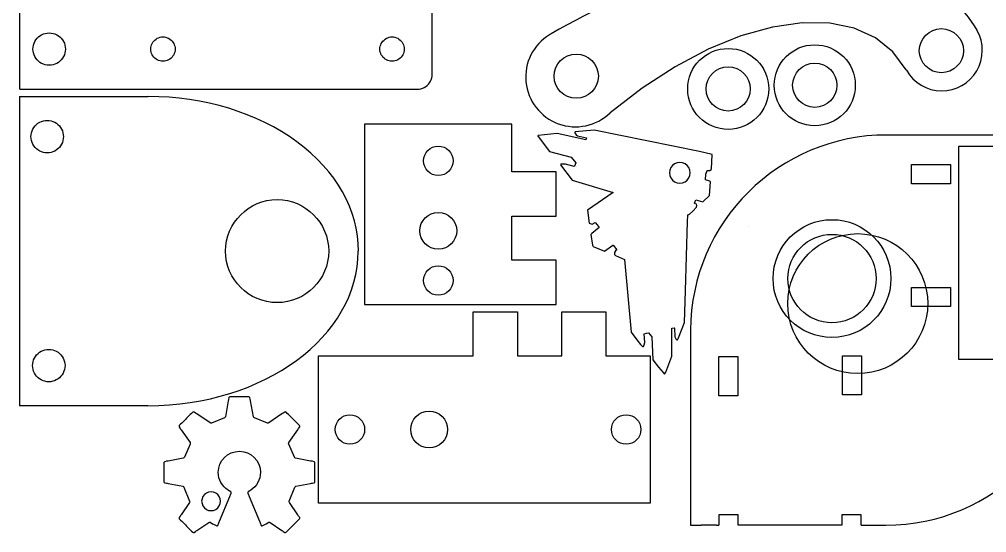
# Model space of a CAD drawing. Extents: x 0 to 199, y 4 to 267.
# Drawn here: x 0.9 to 132.3, y 4.5 to 74.2 of the extents above; entities that cross this region are included whole.
import ezdxf

# ---------------------------------------------------------------- set-up
doc = ezdxf.new("R2010")
doc.units = 0
doc.header["$MEASUREMENT"] = 0
doc.layers.get('0').update_dxf_attribs({"linetype": 'CONTINUOUS'})

msp = doc.modelspace()

# ---------------------------------------------------------------- linework, layer by layer
at = {"linetype": 'CONTINUOUS'}
for p, q in [((1, 64.72), (1, 106.72)), ((57, 66.72), (56.99, 104.72)), ((72.94, 72.12), (72.98, 72.14)), ((121.36, 67.34), (121.39, 67.29)), ((56.65, 65.58), (56.77, 65.79)), ((56.77, 65.79), (56.87, 66.01)), ((56.87, 66.01), (56.94, 66.24)), ((56.94, 66.24), (56.99, 66.48)), ((56.99, 66.48), (57, 66.72)), ((1, 64.72), (55, 64.72)), ((55, 64.72), (55.24, 64.73)), ((55.24, 64.73), (55.48, 64.78)), ((55.48, 64.78), (55.71, 64.85)), ((55.71, 64.85), (55.93, 64.95)), ((55.93, 64.95), (56.14, 65.07)), ((56.14, 65.07), (56.33, 65.22)), ((56.33, 65.22), (56.5, 65.39)), ((56.5, 65.39), (56.65, 65.58)), ((0.95, 63.72), (0.95, 21.72)), ((0.95, 63.72), (18.45, 63.72)), ((76.57, 54.24), (76.57, 54.24)), ((94.07, 52.07), (94.07, 52.07)), ((67.83, 41.48), (67.83, 47.48)), ((68.58, 34.48), (68.58, 28.48)), ((80.58, 34.48), (80.58, 28.48)), ((41.58, 28.48), (62.58, 28.48)), ((68.58, 28.48), (74.58, 28.48)), ((29.31, 22.36), (28.92, 20.22)), ((29.4, 22.82), (29.35, 22.58)), ((29.78, 22.93), (29.53, 22.93)), ((30.01, 22.93), (29.78, 22.93)), ((30.72, 22.93), (30.01, 22.93)), ((30.94, 22.93), (30.72, 22.93)), ((31.65, 22.93), (30.94, 22.93)), ((31.88, 22.93), (31.65, 22.93)), ((32.12, 22.93), (31.88, 22.93)), ((32.3, 22.58), (32.26, 22.82)), ((32.74, 20.22), (32.35, 22.36)), ((18.4, 21.72), (0.95, 21.72)), ((23.5, 19.85), (23, 19.35)), ((23.66, 20.01), (23.5, 19.85)), ((24.16, 20.51), (23.66, 20.01)), ((24.32, 20.67), (24.16, 20.51)), ((24.5, 20.85), (24.32, 20.67)), ((24.87, 20.72), (24.67, 20.86)), ((26.85, 19.37), (25.06, 20.6)), ((28.79, 20.07), (27.04, 19.36)), ((34.62, 19.36), (32.87, 20.07)), ((36.6, 20.6), (34.81, 19.37)), ((36.99, 20.86), (36.79, 20.72)), ((37.33, 20.67), (37.16, 20.85)), ((37.49, 20.51), (37.33, 20.67)), ((38, 20.01), (37.49, 20.51)), ((38.16, 19.85), (38, 20.01)), ((38.66, 19.35), (38.16, 19.85)), ((22.65, 18.84), (22.79, 18.64)), ((22.84, 19.19), (22.67, 19.01)), ((23, 19.35), (22.84, 19.19)), ((22.92, 18.45), (24.12, 16.7)), ((37.54, 16.7), (38.74, 18.45)), ((38.82, 19.19), (38.66, 19.35)), ((38.99, 19.01), (38.82, 19.19)), ((38.87, 18.64), (39.01, 18.84)), ((24.13, 16.51), (23.36, 14.71)), ((38.3, 14.71), (37.53, 16.51)), ((23.21, 14.58), (21.15, 14.2)), ((40.5, 14.2), (38.45, 14.58)), ((20.58, 13.98), (20.58, 13.73)), ((20.58, 13.73), (20.58, 13.51)), ((20.58, 13.51), (20.58, 12.8)), ((20.93, 14.16), (20.69, 14.11)), ((40.97, 14.11), (40.73, 14.16)), ((41.08, 13.73), (41.08, 13.98)), ((41.08, 13.51), (41.08, 13.73)), ((41.08, 12.8), (41.08, 13.51)), ((20.58, 12.8), (20.58, 12.57)), ((20.58, 12.57), (20.58, 11.86)), ((20.58, 11.86), (20.58, 11.63)), ((41.08, 12.57), (41.08, 12.8)), ((41.08, 11.86), (41.08, 12.57)), ((41.08, 11.63), (41.08, 11.86)), ((20.58, 11.63), (20.58, 11.39)), ((20.69, 11.25), (20.93, 11.21)), ((21.16, 11.17), (23.15, 10.8)), ((23.29, 10.67), (24.06, 8.75)), ((37.6, 8.75), (38.37, 10.67)), ((38.51, 10.8), (40.5, 11.17)), ((40.73, 11.21), (40.97, 11.25)), ((41.08, 11.39), (41.08, 11.63)), ((28.12, 6.03), (29.51, 9.4)), ((29.65, 10.01), (29.43, 10.15)), ((29.6, 9.61), (29.7, 9.85)), ((31.96, 9.85), (32.06, 9.61)), ((32.23, 10.15), (32.01, 10.01)), ((32.14, 9.4), (33.54, 6.03)), ((24.04, 8.56), (22.92, 6.91)), ((38.74, 6.91), (37.61, 8.56)), ((22.79, 6.73), (22.65, 6.52)), ((39.01, 6.52), (38.87, 6.73)), ((22.67, 6.35), (22.84, 6.18)), ((22.84, 6.18), (23, 6.02)), ((23, 6.02), (23.5, 5.51)), ((23.5, 5.51), (23.66, 5.35)), ((23.66, 5.35), (24.16, 4.85)), ((25.06, 4.77), (26.67, 5.87)), ((26.86, 5.88), (27.19, 5.69)), ((27.39, 5.59), (27.74, 5.41)), ((27.88, 5.46), (28.03, 5.82)), ((33.63, 5.82), (33.77, 5.46)), ((33.92, 5.41), (34.26, 5.59)), ((34.47, 5.69), (34.8, 5.88)), ((34.99, 5.87), (36.6, 4.77)), ((37.49, 4.85), (38, 5.35)), ((38, 5.35), (38.16, 5.52)), ((38.16, 5.52), (38.66, 6.02)), ((38.66, 6.02), (38.82, 6.18)), ((38.82, 6.18), (38.99, 6.35)), ((24.16, 4.85), (24.32, 4.69)), ((24.32, 4.69), (24.5, 4.52)), ((24.67, 4.5), (24.87, 4.64)), ((36.79, 4.64), (36.99, 4.5)), ((37.16, 4.52), (37.33, 4.69)), ((37.33, 4.69), (37.49, 4.85))]:
    msp.add_line(p, q, dxfattribs=at)
at = {"color": 142, "linetype": 'CONTINUOUS'}
for p, q in [((4.22, 72.22), (4.47, 72.3)), ((4.47, 72.3), (4.73, 72.35)), ((4.73, 72.35), (5, 72.37)), ((5, 72.37), (5.27, 72.35)), ((5.27, 72.35), (5.53, 72.3)), ((5.53, 72.3), (5.78, 72.22)), ((2.86, 70.69), (2.94, 70.95)), ((2.94, 70.95), (3.05, 71.19)), ((3.05, 71.19), (3.19, 71.42)), ((3.19, 71.42), (3.35, 71.63)), ((3.35, 71.63), (3.54, 71.81)), ((3.54, 71.81), (3.75, 71.98)), ((3.75, 71.98), (3.98, 72.12)), ((3.98, 72.12), (4.22, 72.22)), ((5.78, 72.22), (6.02, 72.12)), ((6.02, 72.12), (6.25, 71.98)), ((6.25, 71.98), (6.46, 71.81)), ((6.46, 71.81), (6.65, 71.63)), ((6.65, 71.63), (6.81, 71.42)), ((6.81, 71.42), (6.95, 71.19)), ((6.95, 71.19), (7.06, 70.95)), ((7.06, 70.95), (7.14, 70.69)), ((18.91, 70.75), (18.99, 70.93)), ((18.99, 70.93), (19.09, 71.1)), ((19.09, 71.1), (19.21, 71.26)), ((19.21, 71.26), (19.36, 71.4)), ((19.36, 71.4), (19.51, 71.53)), ((19.51, 71.53), (19.68, 71.63)), ((19.68, 71.63), (19.86, 71.71)), ((19.86, 71.71), (20.06, 71.77)), ((20.06, 71.77), (20.25, 71.81)), ((20.25, 71.81), (20.45, 71.82)), ((20.45, 71.82), (20.65, 71.81)), ((20.65, 71.81), (20.84, 71.77)), ((20.84, 71.77), (21.04, 71.71)), ((21.04, 71.71), (21.22, 71.63)), ((21.22, 71.63), (21.39, 71.53)), ((21.39, 71.53), (21.54, 71.4)), ((21.54, 71.4), (21.69, 71.26)), ((21.69, 71.26), (21.81, 71.1)), ((21.81, 71.1), (21.91, 70.93)), ((21.91, 70.93), (21.99, 70.75)), ((50.01, 70.75), (50.09, 70.93)), ((50.09, 70.93), (50.19, 71.1)), ((50.19, 71.1), (50.31, 71.26)), ((50.31, 71.26), (50.46, 71.4)), ((50.46, 71.4), (50.61, 71.53)), ((50.61, 71.53), (50.78, 71.63)), ((50.78, 71.63), (50.96, 71.71)), ((50.96, 71.71), (51.16, 71.77)), ((51.16, 71.77), (51.35, 71.81)), ((51.35, 71.81), (51.55, 71.82)), ((51.55, 71.82), (51.75, 71.81)), ((51.75, 71.81), (51.94, 71.77)), ((51.94, 71.77), (52.14, 71.71)), ((52.14, 71.71), (52.32, 71.63)), ((52.32, 71.63), (52.49, 71.53)), ((52.49, 71.53), (52.64, 71.4)), ((52.64, 71.4), (52.79, 71.26)), ((52.79, 71.26), (52.91, 71.1)), ((52.91, 71.1), (53.01, 70.93)), ((53.01, 70.93), (53.09, 70.75)), ((2.8, 70.17), (2.82, 70.43)), ((2.82, 69.9), (2.8, 70.17)), ((2.82, 70.43), (2.86, 70.69)), ((2.86, 69.64), (2.82, 69.9)), ((2.94, 69.39), (2.86, 69.64)), ((7.14, 69.64), (7.06, 69.39)), ((7.14, 70.69), (7.18, 70.43)), ((7.18, 69.9), (7.14, 69.64)), ((7.18, 70.43), (7.2, 70.17)), ((7.2, 70.17), (7.18, 69.9)), ((18.8, 70.17), (18.81, 70.37)), ((18.81, 69.97), (18.8, 70.17)), ((18.81, 70.37), (18.85, 70.56)), ((18.85, 69.77), (18.81, 69.97)), ((18.85, 70.56), (18.91, 70.75)), ((18.91, 69.58), (18.85, 69.77)), ((21.99, 70.75), (22.05, 70.56)), ((22.05, 69.77), (21.99, 69.58)), ((22.05, 70.56), (22.09, 70.37)), ((22.09, 69.97), (22.05, 69.77)), ((22.09, 70.37), (22.1, 70.17)), ((22.1, 70.17), (22.09, 69.97)), ((49.9, 70.17), (49.91, 70.37)), ((49.91, 69.97), (49.9, 70.17)), ((49.91, 70.37), (49.95, 70.56)), ((49.95, 69.77), (49.91, 69.97)), ((49.95, 70.56), (50.01, 70.75)), ((50.01, 69.58), (49.95, 69.77)), ((53.09, 70.75), (53.15, 70.56)), ((53.15, 69.77), (53.09, 69.58)), ((53.15, 70.56), (53.19, 70.37)), ((53.19, 69.97), (53.15, 69.77)), ((53.19, 70.37), (53.2, 70.17)), ((53.2, 70.17), (53.19, 69.97)), ((3.05, 69.15), (2.94, 69.39)), ((3.19, 68.92), (3.05, 69.15)), ((3.35, 68.71), (3.19, 68.92)), ((3.54, 68.52), (3.35, 68.71)), ((3.75, 68.36), (3.54, 68.52)), ((3.98, 68.22), (3.75, 68.36)), ((6.25, 68.36), (6.02, 68.22)), ((6.46, 68.52), (6.25, 68.36)), ((6.65, 68.71), (6.46, 68.52)), ((6.81, 68.92), (6.65, 68.71)), ((6.95, 69.15), (6.81, 68.92)), ((7.06, 69.39), (6.95, 69.15)), ((18.99, 69.4), (18.91, 69.58)), ((19.09, 69.23), (18.99, 69.4)), ((19.21, 69.07), (19.09, 69.23)), ((19.36, 68.93), (19.21, 69.07)), ((19.51, 68.81), (19.36, 68.93)), ((19.68, 68.71), (19.51, 68.81)), ((19.86, 68.62), (19.68, 68.71)), ((20.06, 68.57), (19.86, 68.62)), ((20.25, 68.53), (20.06, 68.57)), ((20.45, 68.52), (20.25, 68.53)), ((20.65, 68.53), (20.45, 68.52)), ((20.84, 68.57), (20.65, 68.53)), ((21.04, 68.62), (20.84, 68.57)), ((21.22, 68.71), (21.04, 68.62)), ((21.39, 68.81), (21.22, 68.71)), ((21.54, 68.93), (21.39, 68.81)), ((21.69, 69.07), (21.54, 68.93)), ((21.81, 69.23), (21.69, 69.07)), ((21.91, 69.4), (21.81, 69.23)), ((21.99, 69.58), (21.91, 69.4)), ((50.09, 69.4), (50.01, 69.58)), ((50.19, 69.23), (50.09, 69.4)), ((50.31, 69.07), (50.19, 69.23)), ((50.46, 68.93), (50.31, 69.07)), ((50.61, 68.81), (50.46, 68.93)), ((50.78, 68.71), (50.61, 68.81)), ((50.96, 68.62), (50.78, 68.71)), ((51.16, 68.57), (50.96, 68.62)), ((51.35, 68.53), (51.16, 68.57)), ((51.55, 68.52), (51.35, 68.53)), ((51.75, 68.53), (51.55, 68.52)), ((51.94, 68.57), (51.75, 68.53)), ((52.14, 68.62), (51.94, 68.57)), ((52.32, 68.71), (52.14, 68.62)), ((52.49, 68.81), (52.32, 68.71)), ((52.64, 68.93), (52.49, 68.81)), ((52.79, 69.07), (52.64, 68.93)), ((52.91, 69.23), (52.79, 69.07)), ((53.01, 69.4), (52.91, 69.23)), ((53.09, 69.58), (53.01, 69.4)), ((4.22, 68.11), (3.98, 68.22)), ((4.47, 68.03), (4.22, 68.11)), ((4.73, 67.98), (4.47, 68.03)), ((5, 67.97), (4.73, 67.98)), ((5.27, 67.98), (5, 67.97)), ((5.53, 68.03), (5.27, 67.98)), ((5.78, 68.11), (5.53, 68.03)), ((6.02, 68.22), (5.78, 68.11)), ((126, 51.88), (122.08, 51.88)), ((95.9, 24.57), (95.9, 28.38)), ((112.7, 23.22), (112.7, 28.51)), ((137.84, 27.99), (128.51, 27.99)), ((98.5, 24.55), (98.5, 23.17))]:
    msp.add_line(p, q, dxfattribs=at)
at = {"color": 7, "linetype": 'CONTINUOUS'}
for p, q in [((99.88, 46.08), (99.88, 46.08)), ((99.88, 46.08), (99.88, 46.08)), ((115.88, 46.08), (115.88, 46.08)), ((115.88, 46.08), (115.88, 46.08)), ((115.3, 24.64), (115.3, 24.57)), ((95.62, 5.49), (93.5, 5.49)), ((95.62, 5.49), (95.93, 5.49)), ((95.93, 5.49), (95.93, 5.48)), ((112.63, 5.49), (98.53, 5.49)), ((115.23, 5.49), (118.58, 5.49))]:
    msp.add_line(p, q, dxfattribs=at)
at = {"linetype": 'CONTINUOUS'}
for points in [[(121.36, 67.34), (119.56, 69.81), (117.19, 71.71), (114.31, 73.02), (110.97, 73.7), (107.24, 73.75), (103.2, 73.16), (98.92, 71.95), (94.48, 70.14), (89.98, 67.76), (85.51, 64.87), (81.15, 61.51), (81.15, 61.51), (81.15, 61.51), (81.15, 61.51)], [(73.16, 72.25), (72.98, 72.14), (72.98, 72.14), (72.98, 72.14), (72.98, 72.14)], [(67.83, 53.48), (67.83, 59.98), (47.83, 59.98), (47.83, 59.98)], [(47.83, 59.98), (47.83, 35.48), (67.83, 35.48), (67.83, 35.48)], [(85.8, 31.49), (86.08, 31.58), (86.11, 31.58), (86.38, 31.62), (86.82, 31.07), (86.97, 27.97), (87.74, 26.93), (88.34, 26.21), (88.56, 26.01), (88.72, 26.29), (89.54, 28.44), (89.54, 32.23), (89.85, 32.3), (89.91, 32.27), (89.93, 31.09), (90.08, 30.79), (90.2, 30.67), (90.3, 30.65), (90.46, 30.93), (91.26, 33.02), (91.38, 37.34), (91.66, 46.74), (91.71, 47.56), (91.78, 47.68), (91.95, 47.75), (92.37, 48.14), (92.9, 48.69), (92.92, 48.9), (92.87, 49.09), (92.65, 49.18), (92.63, 49.24), (92.81, 49.67), (93.73, 49.43), (94.67, 50.27), (94.78, 52.13), (94.69, 52.22), (94.1, 52.4), (94.17, 53.18), (94.35, 53.69), (94.68, 53.66), (94.87, 53.82), (94.92, 53.96), (94.98, 54.8), (95.01, 55.83), (93.29, 56.24), (78.98, 59.17), (76.43, 58.92), (76.36, 58.88), (76.35, 58.8), (76.53, 58.53), (76.75, 58.36), (77.97, 58.1), (77.85, 57.86), (73.99, 58.7), (71.4, 58.44), (71.33, 58.4), (71.33, 58.33), (71.38, 58.27), (72.92, 56.26), (75.86, 55.5), (76.49, 54.72), (76.3, 54.24), (76.29, 54.22), (75.12, 54.53), (74.67, 54.55), (74.46, 54.51), (74.4, 54.45), (76.01, 52.34), (81.55, 50.69), (78.09, 48.3), (78.33, 46.51), (78.71, 46.38), (79.11, 46.61), (79.41, 46.3), (79.66, 45.91), (78.66, 45.11), (78.55, 44.96), (78.77, 43.53), (78.84, 43.33), (80.38, 42.72), (81.52, 43.55), (81.55, 43.52), (82.09, 42.89), (81.91, 42.74), (81.73, 42.52), (81.74, 42.26), (81.88, 42.12), (83.12, 41.6), (83.13, 41.57), (84, 31.71), (84.77, 30.65), (85.27, 30.04), (85.54, 29.77), (85.62, 29.74), (85.68, 29.77), (85.79, 29.99), (85.85, 30.29), (85.8, 31.49)], [(67.83, 47.48), (73.83, 47.48), (73.83, 53.48), (67.83, 53.48), (67.83, 53.48)], [(67.83, 35.48), (73.83, 35.48), (73.83, 41.48), (67.83, 41.48), (67.83, 41.48)], [(62.58, 28.48), (62.58, 34.48), (68.58, 34.48), (68.58, 34.48)], [(74.58, 28.48), (74.58, 34.48), (80.58, 34.48), (80.58, 34.48)], [(80.58, 28.48), (86.58, 28.48), (86.58, 8.48), (41.58, 8.48), (41.58, 28.48), (41.58, 28.48)]]:
    msp.add_lwpolyline(points, dxfattribs=at)
at = {"color": 142, "linetype": 'CONTINUOUS'}
for points in [[(3.95, 56.21), (3.71, 56.32), (3.48, 56.46), (3.27, 56.62), (3.09, 56.81), (2.92, 57.02), (2.78, 57.25), (2.67, 57.49), (2.6, 57.74), (2.55, 58), (2.53, 58.27), (2.55, 58.53), (2.6, 58.79), (2.67, 59.05), (2.78, 59.29), (2.92, 59.52), (3.09, 59.73), (3.27, 59.91), (3.48, 60.08), (3.71, 60.22), (3.95, 60.32), (4.21, 60.4), (4.47, 60.45), (4.73, 60.47), (5, 60.45), (5.26, 60.4), (5.51, 60.32), (5.75, 60.22), (5.98, 60.08), (6.19, 59.91), (6.38, 59.73), (6.54, 59.52), (6.68, 59.29), (6.79, 59.05), (6.87, 58.79), (6.92, 58.53), (6.93, 58.27), (6.92, 58), (6.87, 57.74), (6.79, 57.49), (6.68, 57.25), (6.54, 57.02), (6.38, 56.81), (6.19, 56.62), (5.98, 56.46), (5.75, 56.32), (5.51, 56.21), (5.26, 56.13), (5, 56.08), (4.73, 56.07), (4.47, 56.08), (4.21, 56.13), (3.95, 56.21)], [(128.51, 27.99), (128.51, 56.99), (138.21, 56.99)], [(91.63, 54.36), (91.33, 54.59), (90.99, 54.73), (90.63, 54.78), (90.26, 54.73), (89.92, 54.59), (89.63, 54.36), (89.41, 54.07), (89.26, 53.73), (89.22, 53.36), (89.26, 53), (89.41, 52.66), (89.63, 52.36), (89.92, 52.14), (90.26, 52), (90.63, 51.95), (90.99, 52), (91.33, 52.14), (91.63, 52.36), (91.85, 52.66), (91.99, 53), (92.04, 53.36), (91.99, 53.73), (91.85, 54.07), (91.63, 54.36)], [(122.08, 51.88), (122.08, 54.48), (126, 54.48)], [(126, 54.48), (127.38, 54.48), (127.38, 51.89)], [(127.38, 51.89), (127.38, 51.88), (126, 51.88)], [(122.08, 35.18), (122.08, 37.78), (126, 37.78)], [(126, 37.78), (127.38, 37.78), (127.38, 35.19)], [(127.38, 35.19), (127.38, 35.18), (122.08, 35.18)], [(3, 26.15), (2.89, 26.39), (2.81, 26.64), (2.77, 26.9), (2.75, 27.17), (2.77, 27.43), (2.81, 27.69), (2.89, 27.95), (3, 28.19), (3.14, 28.42), (3.3, 28.63), (3.49, 28.81), (3.7, 28.98), (3.93, 29.12), (4.17, 29.22), (4.42, 29.3), (4.68, 29.35), (4.95, 29.37), (5.22, 29.35), (5.48, 29.3), (5.73, 29.22), (5.97, 29.12), (6.2, 28.98), (6.41, 28.81), (6.6, 28.63), (6.76, 28.42), (6.9, 28.19), (7.01, 27.95), (7.09, 27.69), (7.13, 27.43), (7.15, 27.17), (7.13, 26.9), (7.09, 26.64), (7.01, 26.39), (6.9, 26.15), (6.76, 25.92), (6.6, 25.71), (6.41, 25.52), (6.2, 25.36), (5.97, 25.22), (5.73, 25.11), (5.48, 25.03), (5.22, 24.98), (4.95, 24.97), (4.68, 24.98), (4.42, 25.03), (4.17, 25.11), (3.93, 25.22), (3.7, 25.36), (3.49, 25.52), (3.3, 25.71), (3.14, 25.92), (3, 26.15)], [(95.9, 28.38), (98.5, 28.38), (98.5, 24.55)], [(112.7, 28.51), (115.3, 28.51), (115.3, 24.64)], [(98.5, 23.17), (98.5, 23.08), (95.9, 23.08), (95.9, 24.57)], [(115.3, 24.57), (115.3, 23.21), (115.23, 23.21)], [(115.23, 23.21), (112.7, 23.21), (112.7, 23.22)], [(28.1, 9.38), (27.89, 9.64), (27.63, 9.85), (27.32, 9.98), (26.99, 10.02), (26.65, 9.98), (26.34, 9.85), (26.08, 9.64), (25.88, 9.38), (25.75, 9.07), (25.7, 8.74), (25.75, 8.41), (25.88, 8.1), (26.08, 7.83), (26.34, 7.63), (26.65, 7.5), (26.99, 7.46), (27.32, 7.5), (27.63, 7.63), (27.89, 7.83), (28.1, 8.1), (28.22, 8.41), (28.27, 8.74), (28.22, 9.07), (28.1, 9.38)]]:
    msp.add_lwpolyline(points, dxfattribs=at)
at = {"color": 7, "linetype": 'CONTINUOUS'}
for points in [[(145.08, 57), (145.08, 58.49), (118.75, 58.49)], [(92.08, 31.98), (92.08, 5.49), (93.5, 5.49)], [(96.57, 6.88), (95.93, 6.88), (95.93, 5.49)], [(98.53, 5.49), (98.53, 6.88), (96.57, 6.88)], [(115.23, 5.49), (115.23, 6.89), (112.63, 6.89), (112.63, 5.49)]]:
    msp.add_lwpolyline(points, dxfattribs=at)
at = {"color": 142, "linetype": 'CONTINUOUS'}
for centre, radius in [((126.13, 69.95), 3), ((76.56, 66.48), 3), ((97.19, 64.75), 3), ((108.94, 65.25), 3), ((57.83, 54.98), 2), ((35.95, 42.72), 7), ((57.83, 45.48), 2.5), ((57.83, 38.73), 2), ((45.83, 18.48), 2), ((56.58, 18.48), 2.5), ((83.33, 18.48), 2)]:
    msp.add_circle(centre, radius, dxfattribs=at)
at = {"linetype": 'CONTINUOUS'}
for centre in [(97.19, 64.75), (108.94, 65.25)]:
    msp.add_circle(centre, 5.5, dxfattribs=at)
at = {"color": 10, "linetype": 'CONTINUOUS'}
for centre, radius in [((111.28, 38.99), 8), ((114.78, 35.59), 9.5), ((111.28, 38.99), 6)]:
    msp.add_circle(centre, radius, dxfattribs=at)
at = {"linetype": 'CONTINUOUS'}
for centre, radius, start, end in [((126.19, 69.99), 5.5, 209.4378, 29.7501), ((76.45, 66.36), 6.75, 121.4244, 314.0772), ((126.19, 69.99), 5.5, 208.7701, 209.4378)]:
    msp.add_arc(centre, radius, start, end, dxfattribs=at)
at = {"color": 7, "linetype": 'CONTINUOUS'}
msp.add_arc((118.58, 31.99), 26.5, 270, 0, dxfattribs=at)
at = {"linetype": 'CONTINUOUS'}
for centre, major_axis, ratio, start_param, end_param in [((87.7, 48.16), (-43.19, -24.7), 0.565378, -3.147354, -1.557517), ((18.45, 42.72), (-28.55, 0), 0.735551, -3.141593, -1.570796), ((18.4, 42.72), (-28.55, 0), 0.735551, -4.712389, -3.141593)]:
    msp.add_ellipse(centre, major_axis=major_axis, ratio=ratio, start_param=start_param, end_param=end_param, dxfattribs=at)
at = {"color": 7, "linetype": 'CONTINUOUS'}
msp.add_ellipse((118.62, 31.95), major_axis=(18.86, 18.74), ratio=0.996798, start_param=0.785398, end_param=2.356194, dxfattribs=at)
at = {"linetype": 'CONTINUOUS'}
for points in [[(29.35, 22.58), (29.34, 22.52), (29.32, 22.42), (29.31, 22.36)], [(29.53, 22.93), (29.47, 22.93), (29.41, 22.88), (29.4, 22.82)], [(32.26, 22.82), (32.25, 22.88), (32.19, 22.93), (32.12, 22.93)], [(32.35, 22.36), (32.33, 22.42), (32.31, 22.52), (32.3, 22.58)], [(24.67, 20.86), (24.62, 20.9), (24.54, 20.89), (24.5, 20.85)], [(25.06, 20.6), (25.01, 20.63), (24.92, 20.69), (24.87, 20.72)], [(28.92, 20.22), (28.9, 20.16), (28.85, 20.09), (28.79, 20.07)], [(32.87, 20.07), (32.81, 20.09), (32.75, 20.16), (32.74, 20.22)], [(36.79, 20.72), (36.73, 20.69), (36.65, 20.63), (36.6, 20.6)], [(37.16, 20.85), (37.12, 20.89), (37.04, 20.9), (36.99, 20.86)], [(22.67, 19.01), (22.62, 18.97), (22.61, 18.89), (22.65, 18.84)], [(22.79, 18.64), (22.82, 18.59), (22.88, 18.5), (22.92, 18.45)], [(27.04, 19.36), (26.99, 19.33), (26.9, 19.33), (26.85, 19.37)], [(34.81, 19.37), (34.76, 19.33), (34.67, 19.33), (34.62, 19.36)], [(38.74, 18.45), (38.78, 18.5), (38.84, 18.59), (38.87, 18.64)], [(39.01, 18.84), (39.04, 18.89), (39.04, 18.97), (38.99, 19.01)], [(24.12, 16.7), (24.15, 16.65), (24.16, 16.56), (24.13, 16.51)], [(37.53, 16.51), (37.5, 16.56), (37.51, 16.65), (37.54, 16.7)], [(23.36, 14.71), (23.34, 14.65), (23.27, 14.59), (23.21, 14.58)], [(27.96, 12.67), (27.96, 14.25), (29.25, 15.53), (30.83, 15.53)], [(30.83, 15.53), (32.41, 15.53), (33.69, 14.25), (33.69, 12.67)], [(38.45, 14.58), (38.39, 14.59), (38.32, 14.65), (38.3, 14.71)], [(20.69, 14.11), (20.63, 14.1), (20.58, 14.04), (20.58, 13.98)], [(21.15, 14.2), (21.09, 14.19), (20.99, 14.17), (20.93, 14.16)], [(40.73, 14.16), (40.67, 14.17), (40.56, 14.19), (40.5, 14.2)], [(41.08, 13.98), (41.08, 14.04), (41.03, 14.1), (40.97, 14.11)], [(29.29, 10.25), (28.49, 10.76), (27.96, 11.65), (27.96, 12.67)], [(33.69, 12.67), (33.69, 11.65), (33.17, 10.76), (32.37, 10.25)], [(20.58, 11.39), (20.58, 11.33), (20.63, 11.26), (20.69, 11.25)], [(20.93, 11.21), (20.99, 11.2), (21.09, 11.18), (21.16, 11.17)], [(23.15, 10.8), (23.21, 10.78), (23.27, 10.73), (23.29, 10.67)], [(38.37, 10.67), (38.39, 10.73), (38.45, 10.78), (38.51, 10.8)], [(40.5, 11.17), (40.56, 11.18), (40.67, 11.2), (40.73, 11.21)], [(40.97, 11.25), (41.03, 11.26), (41.08, 11.33), (41.08, 11.39)], [(29.43, 10.15), (29.38, 10.17), (29.33, 10.22), (29.29, 10.25)], [(29.51, 9.4), (29.54, 9.46), (29.58, 9.55), (29.6, 9.61)], [(29.7, 9.85), (29.72, 9.91), (29.7, 9.98), (29.65, 10.01)], [(32.01, 10.01), (31.96, 9.98), (31.94, 9.91), (31.96, 9.85)], [(32.06, 9.61), (32.08, 9.55), (32.12, 9.46), (32.14, 9.4)], [(32.37, 10.25), (32.33, 10.22), (32.27, 10.17), (32.23, 10.15)], [(24.06, 8.75), (24.09, 8.7), (24.08, 8.61), (24.04, 8.56)], [(37.61, 8.56), (37.58, 8.61), (37.57, 8.7), (37.6, 8.75)], [(22.92, 6.91), (22.88, 6.86), (22.82, 6.78), (22.79, 6.73)], [(38.87, 6.73), (38.84, 6.78), (38.78, 6.86), (38.74, 6.91)], [(22.65, 6.52), (22.61, 6.47), (22.62, 6.39), (22.67, 6.35)], [(26.67, 5.87), (26.72, 5.91), (26.81, 5.91), (26.86, 5.88)], [(27.19, 5.69), (27.25, 5.66), (27.34, 5.61), (27.39, 5.59)], [(27.74, 5.41), (27.8, 5.38), (27.86, 5.4), (27.88, 5.46)], [(28.03, 5.82), (28.06, 5.88), (28.1, 5.97), (28.12, 6.03)], [(33.54, 6.03), (33.56, 5.97), (33.6, 5.88), (33.63, 5.82)], [(33.77, 5.46), (33.8, 5.4), (33.86, 5.38), (33.92, 5.41)], [(34.26, 5.59), (34.32, 5.61), (34.41, 5.66), (34.47, 5.69)], [(34.8, 5.88), (34.85, 5.91), (34.94, 5.91), (34.99, 5.87)], [(38.99, 6.35), (39.04, 6.39), (39.04, 6.47), (39.01, 6.52)], [(24.5, 4.52), (24.54, 4.47), (24.62, 4.47), (24.67, 4.5)], [(24.87, 4.64), (24.92, 4.68), (25.01, 4.73), (25.06, 4.77)], [(36.6, 4.77), (36.65, 4.73), (36.73, 4.68), (36.79, 4.64)], [(36.99, 4.5), (37.04, 4.47), (37.12, 4.47), (37.16, 4.52)]]:
    msp.add_open_spline(points, degree=3, dxfattribs=at)

doc.saveas('drawing.dxf')
